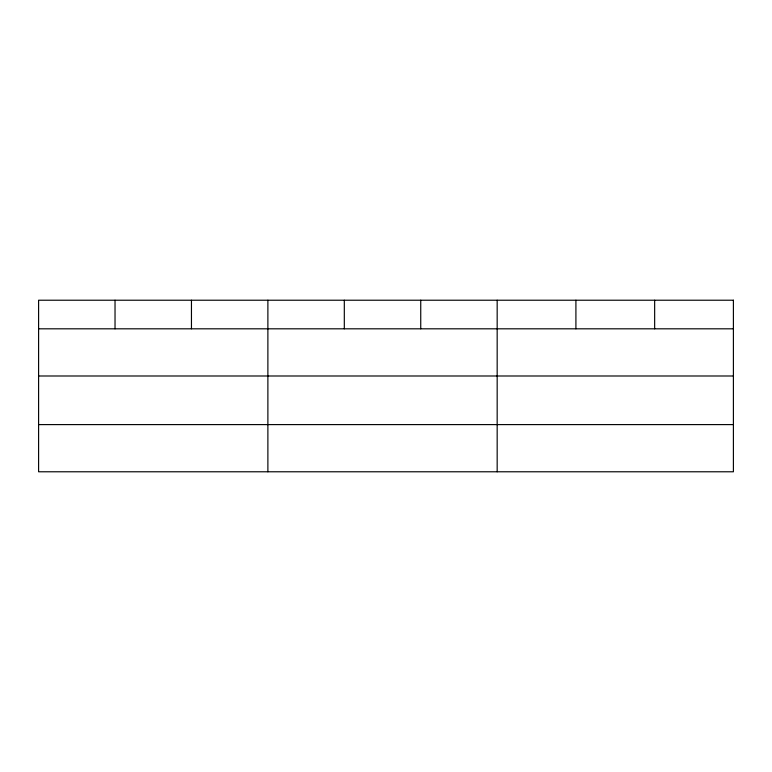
<?xml version="1.0" encoding="UTF-8"?>
<svg xmlns="http://www.w3.org/2000/svg" width="772" height="772" viewBox="0 0 772 772"><rect width="100%" height="100%" fill="white"/><g stroke="black" fill="none" stroke-linecap="round" stroke-linejoin="round"><path stroke-width="1.16" d="M38.6 328.814L733.4 328.814M38.6 375.993L733.4 375.993M38.6 424.6L733.4 424.6M654.656 300.221L654.656 328.814M575.912 300.221L575.912 328.814M497.168 300.221L497.168 471.779M420.74 300.221L420.74 328.814M344.312 300.221L344.312 328.814M267.884 300.221L267.884 471.779M191.456 300.221L191.456 328.814M115.028 300.221L115.028 328.814M733.4 300.221L38.6 300.221L38.6 471.779L733.4 471.779L733.4 300.221"/></g></svg>
